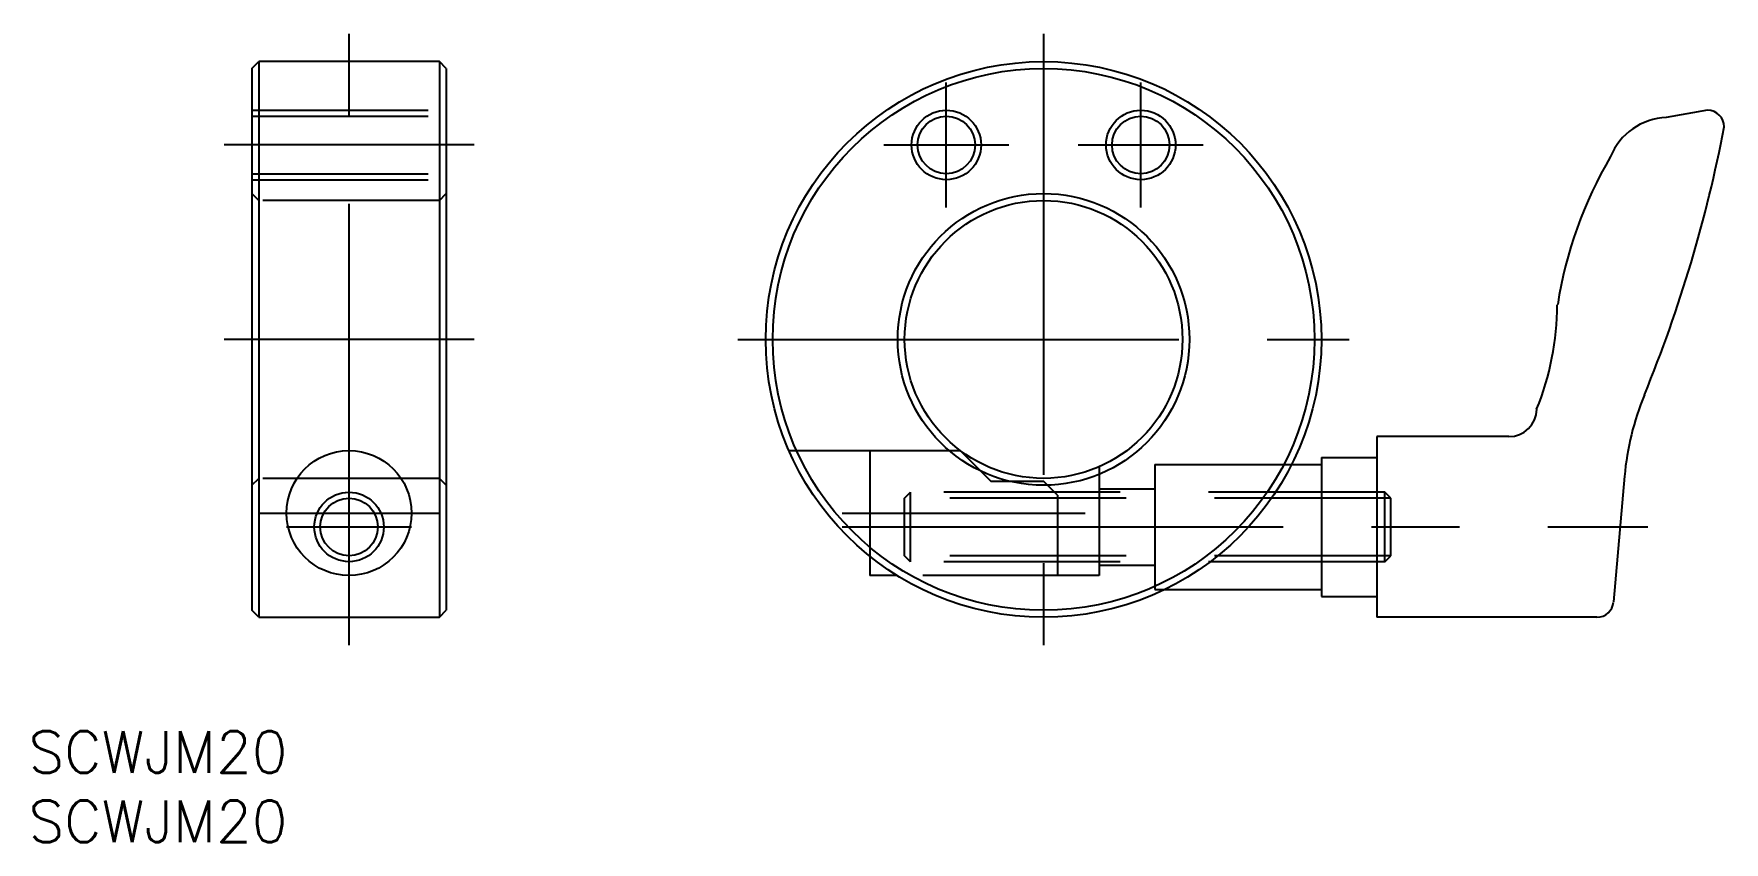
# Model space of a CAD drawing. Extents: x -73 to 49, y -36 to 22.
import ezdxf

# ---------------------------------------------------------------- set-up
doc = ezdxf.new("R2010")
doc.units = 0
doc.linetypes.add('CENTER', pattern=[50.8, 31.75, -6.35, 6.35, -6.35])
doc.linetypes.add('DASHED', pattern=[19.05, 12.7, -6.35])
doc.layers.get('0').update_dxf_attribs({"linetype": 'CONTINUOUS'})
doc.layers.add('CENTER', color=1, linetype='CENTER')
doc.styles.get("Standard").update_dxf_attribs({"font": 'txt.shx', "height": 3, "bigfont": 'bigfont.shx'})

msp = doc.modelspace()

# ---------------------------------------------------------------- linework, layer by layer
at = {"color": 7, "linetype": 'CONTINUOUS'}
for p, q in [((-57, 19.5), (-56.5, 20)), ((-57, 19.5), (-57, -19.5)), ((-43.5, 20), (-56.5, 20)), ((-56.5, 20), (-56.5, -20)), ((-43.5, 20), (-43.5, -20)), ((-43, 19.5), (-43.5, 20)), ((-43, 19.5), (-43, -19.5)), ((47.8, 16.5), (44.83, 15.98)), ((24, -7), (24, -20)), ((33.5, -7), (24, -7)), ((20, -8.5), (20, -18.5)), ((20, -8.5), (24, -8.5)), ((17.86, -9), (20, -9)), ((41.83, -9.85), (41.04, -18.9)), ((-12.5, -15.61), (-12.5, -17)), ((-10.54, -17), (-12.5, -17)), ((8.72, -18), (20, -18)), ((20, -18.5), (24, -18.5)), ((-56.5, -20), (-57, -19.5)), ((-56.5, -20), (-43.5, -20)), ((-43.5, -20), (-43, -19.5)), ((39.84, -20), (24, -20))]:
    msp.add_line(p, q, dxfattribs=at)
at = {"color": 3, "linetype": 'DASHED'}
for p, q in [((-57, 16.5), (-43, 16.5)), ((-57, 16.07), (-43, 16.07)), ((-57, 11.93), (-43, 11.93)), ((-57, 11.5), (-43, 11.5)), ((-57, 10.5), (-56.5, 10)), ((-43.5, 10), (-56.5, 10)), ((-43.5, 10), (-43, 10.5)), ((-18.33, -8), (-6, -8)), ((-12.5, -8), (-12.5, -15.61)), ((-6, -8), (-3.8, -10.2)), ((4, -9.17), (4, -17)), ((8, -9), (17.86, -9)), ((8, -9), (8, -18)), ((-57, -10.5), (-56.5, -10)), ((-43.5, -10), (-56.5, -10)), ((-43, -10.5), (-43.5, -10)), ((-3.8, -10.2), (0, -10.2)), ((1, -11.2), (0, -10.2)), ((4, -10.75), (8, -10.75)), ((24.57, -11), (-12.5, -11)), ((25, -11.43), (-12.5, -11.43)), ((-10, -11.43), (-9.57, -11)), ((-10, -15.57), (-10, -11.43)), ((-9.57, -16), (-9.57, -11)), ((1, -11.2), (1, -17)), ((24.57, -16), (24.57, -11)), ((25, -11.43), (24.57, -11)), ((25, -15.57), (25, -11.43)), ((25, -15.57), (-12.5, -15.57)), ((-9.57, -16), (-10, -15.57)), ((24.57, -16), (25, -15.57)), ((24.57, -16), (-12.5, -16)), ((4, -17), (-10.54, -17)), ((4, -16.25), (8, -16.25)), ((8, -18), (8.72, -18))]:
    msp.add_line(p, q, dxfattribs=at)
at = {"color": 7, "linetype": 'CONTINUOUS'}
for centre, radius in [((0, 0), 20), ((0, 0), 19.5), ((-7, 14), 2.07), ((7, 14), 2.07), ((0, 0), 10.5), ((0, 0), 10), ((-50, -12.5), 4.5), ((-50, -13.5), 2.07)]:
    msp.add_circle(centre, radius, dxfattribs=at)
at = {"color": 3, "linetype": 'CONTINUOUS'}
for centre in [(-7, 14), (7, 14), (-50, -13.5)]:
    msp.add_circle(centre, 2.5, dxfattribs=at)
at = {"color": 7, "linetype": 'CONTINUOUS'}
for centre, radius, start, end in [((45, 11.48), 4.5, 92.0867, 158.128), ((47.8, 15.3), 1.2, 0, 90), ((-49.23, 34.04), 100, 337.6467, 349.1984), ((66.66, -2.09), 30, 149.4493, 171.1935), ((16.97, 2.5), 20, 337.8863, 0), ((61.75, -11.6), 20, 157.6467, 175), ((33.5, -5), 2, 270, 359.1713), ((39.84, -18.8), 1.2, 270, 355)]:
    msp.add_arc(centre, radius, start, end, dxfattribs=at)
at = {"layer": 'CENTER', "color": 1, "linetype": 'CENTER'}
for p, q in [((-50, -22), (-50, 22)), ((0, 22), (0, -22)), ((-7, 9.5), (-7, 18.5)), ((7, 9.5), (7, 18.5)), ((-41, 14), (-59, 14)), ((-11.5, 14), (-2.5, 14)), ((2.5, 14), (11.5, 14)), ((-41, 0), (-59, 0)), ((-22, 0), (22, 0)), ((-56.5, -12.5), (-43.5, -12.5)), ((-14.5, -12.5), (3, -12.5)), ((-54.5, -13.5), (-45.5, -13.5)), ((-14.5, -13.5), (43.51, -13.5))]:
    msp.add_line(p, q, dxfattribs=at)

# ---------------------------------------------------------------- texts
at = {"color": 7, "linetype": 'CONTINUOUS'}
for p in [(-73.08, -31.19), (-73.08, -36.19)]:
    msp.add_text('SCWJM20', height=3, dxfattribs=at).set_placement(p)

doc.saveas('drawing.dxf')
